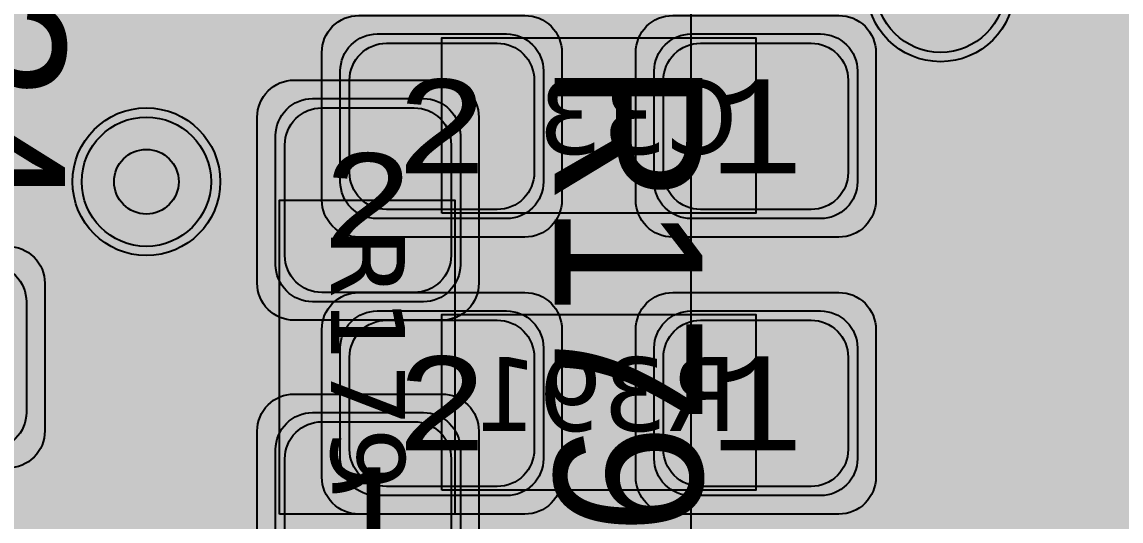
# Model space of a CAD drawing. Extents: x -28 to 199, y -61 to 255.
# Drawn here: x 36.13 to 42.08, y 179.61 to 182.31 of the extents above; entities that cross this region are included whole.
import ezdxf
from ezdxf.enums import TextEntityAlignment as Align

# ---------------------------------------------------------------- set-up
doc = ezdxf.new("R2010")
doc.units = 0
doc.header["$MEASUREMENT"] = 0
for name, color, linetype in [('ASSEMBLY_OUTLINES_BTM', 191, 'CONTINUOUS'), ('ASSEMBLY_OUTLINES_TOP', 102, 'CONTINUOUS'), ('ASSEMBLY_PART_NUMBERS_BTM', 191, 'CONTINUOUS'), ('ASSEMBLY_PART_NUMBERS_TOP', 102, 'CONTINUOUS'), ('ASSEMBLY_REF_DES_BTM', 191, 'CONTINUOUS'), ('ASSEMBLY_REF_DES_TOP', 102, 'CONTINUOUS'), ('DRILL_DRAWING', 21, 'CONTINUOUS'), ('GENERATED_SILKSCREEN_BTM', 255, 'CONTINUOUS'), ('GENERATED_SILKSCREEN_TOP', 140, 'CONTINUOUS'), ('PART_PADS_SMD_BTM', 10, 'CONTINUOUS'), ('PART_PADS_SMD_TOP', 150, 'CONTINUOUS'), ('PIN_NUMBERS_BTM', 8, 'CONTINUOUS'), ('PIN_NUMBERS_TOP', 8, 'CONTINUOUS'), ('PLACEMENT_OUTLINES_BTM', 222, 'CONTINUOUS'), ('PLACEMENT_OUTLINES_TOP', 130, 'CONTINUOUS'), ('PLANE_DATA_LAYER_TOP', 150, 'CONTINUOUS'), ('PLANE_SHAPES_LAYER_2', 230, 'CONTINUOUS'), ('PLANE_SHAPES_LAYER_3', 81, 'CONTINUOUS'), ('PLANE_SHAPES_LAYER_TOP', 150, 'CONTINUOUS'), ('SILKSCREEN_OUTLINES_BTM', 211, 'CONTINUOUS'), ('SILKSCREEN_OUTLINES_TOP', 150, 'CONTINUOUS'), ('SILKSCREEN_REF_DES_TOP', 150, 'CONTINUOUS'), ('SOLDERMASK_PADS_BTM', 12, 'CONTINUOUS'), ('SOLDERMASK_PADS_TOP', 180, 'CONTINUOUS'), ('SOLDERPASTE_PADS_BTM', 12, 'CONTINUOUS'), ('SOLDERPASTE_PADS_TOP', 180, 'CONTINUOUS'), ('TRACES_LAYER_2', 230, 'CONTINUOUS'), ('TRACES_LAYER_BOTTOM', 10, 'CONTINUOUS'), ('TRACES_LAYER_TOP', 150, 'CONTINUOUS'), ('VIA_HOLES_LAYER_2', 30, 'CONTINUOUS'), ('VIA_HOLES_LAYER_3', 30, 'CONTINUOUS'), ('VIA_HOLES_LAYER_BOTTOM', 30, 'CONTINUOUS'), ('VIA_HOLES_LAYER_TOP', 30, 'CONTINUOUS'), ('VIA_PADS_LAYER_2', 230, 'CONTINUOUS'), ('VIA_PADS_LAYER_3', 81, 'CONTINUOUS'), ('VIA_PADS_LAYER_BOTTOM', 10, 'CONTINUOUS'), ('VIA_PADS_LAYER_TOP', 150, 'CONTINUOUS')]:
    doc.layers.add(name, color=color, linetype=linetype)
doc.styles.add('COURIER_NEW', font='COUR.TTF')
doc.styles.add('VERDANA', font='verdana.TTF')
doc.styles.add('VERIBEST_GERBER_0', font='txt')

msp = doc.modelspace()

# ---------------------------------------------------------------- hatches: boundary and pattern name
at = {"layer": 'PLANE_DATA_LAYER_TOP'}
h = msp.add_hatch(color=256, dxfattribs=at)
h.paths.add_polyline_path([(53.295502, 184.673799, -0.1989099556853327), (53.273184, 184.619918), (46.885458, 178.232192, 0.1989122151386168), (46.739011, 177.878639), (46.739011, 168.792422, -0.1989099556853327), (46.716693, 168.738541), (45.542081, 167.563929, -0.1989133663345028), (45.488199, 167.541611), (44.5762, 167.541611, -0.414213562373095), (44.5, 167.617811), (44.5, 170.999992, 0.414213562373095), (44.499992, 171), (44.339198, 171, -0.414213562373095), (44.262998, 171.0762), (44.262998, 171.076201, -0.1989099556853327), (44.285316, 171.130082), (45.580051, 172.424817, 0.1989121882725156), (45.704531, 172.725337), (45.704531, 175.685196, 0.1989121882725156), (45.580051, 175.985716), (39.772318, 181.793449, -0.1989099556853327), (39.75, 181.84733), (39.75, 183.454177, -0.3173928165043385), (39.800684, 183.525978, 0.3173929101342582), (40.1, 183.95), (40.1, 184.6738, -0.414213562373095), (40.1762, 184.75), (40.749992, 184.75, 0.414213562373095), (40.75, 184.750008), (40.75, 194.1738, -0.414213562373095), (40.8262, 194.25), (46.1738, 194.25, -0.414213562373095), (46.25, 194.1738), (46.25, 190.788669, -0.1989099556853327), (46.227682, 190.734788), (44.946447, 189.453553, 0.1989122151386168), (44.8, 189.1), (44.8, 185.753893, -0.1385740107174842), (44.788731, 185.714013, 0.1385725087961723), (44.7, 185.4, 0.9999999999999999), (45.9, 185.4, 0.1385725087961723), (45.811269, 185.714013, -0.1385740107174966), (45.8, 185.753893), (45.8, 188.861331, -0.1989099556853499), (45.822318, 188.915212), (46.119918, 189.212812, -0.6681819935815162), (46.25, 189.158931), (46.25, 184.750008, 0.414213562373095), (46.250008, 184.75), (53.219302, 184.75, -0.414213562373095), (53.295502, 184.6738)], flags=0)
h.paths.add_polyline_path([(47.5, 182, -0.9999999999999999), (49.5, 182, -0.9999999999999999)], flags=0)
at = {"layer": 'PLANE_SHAPES_LAYER_2'}
h = msp.add_hatch(color=256, dxfattribs=at)
h.paths.add_polyline_path([(169.5, 129.25), (149.5, 129.25), (142.25, 122), (142.25, 90.5), (147.5, 90.5), (147.5, 80), (154, 80), (154, 69.25), (131.75, 69.25), (131.75, 73.25), (121.25, 73.25), (121.25, 81), (110.5, 81), (110.5, 125.75), (106.5, 125.75), (106.5, 128.75), (93.5, 128.75), (93.5, 120.25), (91.75, 120.25), (91.75, 121.5), (80, 121.5), (80, 118.25), (73.25, 118.25), (73.25, 124.5), (67.5, 124.5), (67.5, 128), (57.75, 128), (57.75, 120.25), (55.25, 120.25), (55.25, 121.5), (47.5, 121.5), (47.5, 119), (35, 119), (35, 134.75), (32.75, 134.75), (32.75, 159.75), (29.25, 159.75), (29.25, 175.25), (22.5, 175.25), (22.5, 195.25), (17.25, 195.25), (17.25, 198), (22.5, 198), (22.5, 216.5), (40.25, 216.5), (40.25, 235.5), (54.5, 235.5), (54.5, 254), (87.25, 254), (87.25, 236.25), (86.25, 236.25), (86.25, 228.75), (81, 228.75), (81, 218.75), (95.25, 218.75), (95.25, 194.5), (87, 194.5), (87, 172), (131.1, 172), (131.1, 208.75), (115.5, 208.75), (115.5, 213.75), (106.75, 213.75), (106.75, 218.75), (110.25, 222.25), (110.25, 226.25), (142.5, 226.25), (142.5, 221.5), (160.5, 221.5), (160.5, 240.75), (169.5, 240.75)])
h.paths.add_polyline_path([(35.5, 149.5), (41.75, 149.5), (41.75, 152), (39.25, 152), (39.25, 154), (37.75, 154), (37.75, 152), (35.5, 152)], flags=16)
h.paths.add_polyline_path([(37.5, 125.75), (37.5, 128.75), (42.75, 128.75), (42.75, 125.75)], flags=16)
h.paths.add_polyline_path([(52, 127.75), (52, 130.75), (54.25, 130.75), (54.25, 127.75)], flags=16)
h.paths.add_polyline_path([(50.75, 219.5), (50.75, 226.5), (71.75, 226.5), (71.75, 219.5)], flags=16)
h.paths.add_polyline_path([(66.5, 150.75), (66.5, 177.5), (72.25, 177.5), (72.25, 150.75)], flags=16)
h.paths.add_polyline_path([(47.25, 185.25), (73, 185.25), (73, 188.25), (70.25, 188.25), (70.25, 191), (47.25, 191)], flags=16)
h.paths.add_polyline_path([(84.5, 208), (84.5, 212.75), (85, 212.75), (85, 208)], flags=16)
h.paths.add_polyline_path([(61.5, 137.25), (87.75, 137.25), (87.75, 140.5), (84.75, 140.5), (84.75, 143), (61.5, 143)], flags=16)
h.paths.add_polyline_path([(88.75, 127), (88.75, 130), (91, 130), (91, 127)], flags=16)
h.paths.add_polyline_path([(85.5, 130.25), (85.5, 132.5), (91, 132.5), (91, 130.25)], flags=16)
h.paths.add_polyline_path([(108.75, 142.25), (135.75, 142.25), (135.75, 145.75), (132.25, 145.75), (132.25, 149), (108.75, 149)], flags=16)
h.paths.add_polyline_path([(114.25, 126.75), (140.75, 126.75), (140.75, 129.75), (137.25, 129.75), (137.25, 133), (114.25, 133)], flags=16)
h.paths.add_polyline_path([(155.25, 180.25), (166.25, 180.25), (166.25, 186.25), (152.25, 186.25), (152.25, 183), (155.25, 183)], flags=16)
at = {"layer": 'PLANE_SHAPES_LAYER_3'}
h = msp.add_hatch(color=256, dxfattribs=at)
h.paths.add_polyline_path([(169.5, 129.25), (149.5, 129.25), (142.25, 122), (142.25, 90.5), (147.5, 90.5), (147.5, 80), (154, 80), (154, 69.25), (131.75, 69.25), (131.75, 73.25), (121.25, 73.25), (121.25, 81), (110.5, 81), (110.5, 125.75), (106.5, 125.75), (106.5, 128.75), (93.5, 128.75), (93.5, 120.25), (91.75, 120.25), (91.75, 121.5), (80, 121.5), (80, 118.25), (73.25, 118.25), (73.25, 124.5), (67.5, 124.5), (67.5, 127.75), (58.25, 127.75), (58.25, 130.25), (88.75, 130.25), (88.75, 127), (91, 127), (91, 132.5), (55, 132.5), (55, 131.25), (52, 131.25), (52, 127.75), (55, 127.75), (55, 127.25), (57.75, 127.25), (57.75, 120.25), (55.25, 120.25), (55.25, 121.5), (47.5, 121.5), (47.5, 119), (35, 119), (35, 134.75), (32.75, 134.75), (32.75, 159.75), (29.25, 159.75), (29.25, 175.25), (22.5, 175.25), (22.5, 195.25), (17.25, 195.25), (17.25, 198), (22.5, 198), (22.5, 216.5), (40.25, 216.5), (40.25, 235.5), (54.5, 235.5), (54.5, 254), (87.25, 254), (87.25, 236.25), (86.25, 236.25), (86.25, 228.75), (81, 228.75), (81, 218.75), (95.25, 218.75), (95.25, 194.5), (87, 194.5), (87, 172), (131.1, 172), (131.1, 208.75), (115.5, 208.75), (115.5, 213.75), (106.75, 213.75), (106.75, 218.75), (110.25, 222.25), (110.25, 226.25), (142.5, 226.25), (142.5, 221.5), (160.5, 221.5), (160.5, 240.75), (169.5, 240.75)])
h.paths.add_polyline_path([(35.5, 149.5), (41.75, 149.5), (41.75, 152), (39.25, 152), (39.25, 154), (37.75, 154), (37.75, 152), (35.5, 152)], flags=16)
h.paths.add_polyline_path([(37.5, 125.75), (37.5, 128.75), (42.75, 128.75), (42.75, 125.75)], flags=16)
h.paths.add_polyline_path([(50.75, 219.5), (50.75, 226.5), (71.75, 226.5), (71.75, 219.5)], flags=16)
h.paths.add_polyline_path([(66.5, 150.75), (66.5, 177.5), (72.25, 177.5), (72.25, 150.75)], flags=16)
h.paths.add_polyline_path([(47.25, 185.25), (73, 185.25), (73, 188.25), (70.25, 188.25), (70.25, 191), (47.25, 191)], flags=16)
h.paths.add_polyline_path([(84.5, 208), (84.5, 212.75), (85, 212.75), (85, 208)], flags=16)
h.paths.add_polyline_path([(61.5, 137.25), (87.75, 137.25), (87.75, 140.5), (84.75, 140.5), (84.75, 143), (61.5, 143)], flags=16)
h.paths.add_polyline_path([(108.75, 142.25), (135.75, 142.25), (135.75, 145.75), (132.25, 145.75), (132.25, 149), (108.75, 149)], flags=16)
h.paths.add_polyline_path([(114.25, 126.75), (140.75, 126.75), (140.75, 129.75), (137.25, 129.75), (137.25, 133), (114.25, 133)], flags=16)
h.paths.add_polyline_path([(155.25, 180.25), (166.25, 180.25), (166.25, 186.25), (152.25, 186.25), (152.25, 183), (155.25, 183)], flags=16)
at = {"layer": 'PLANE_SHAPES_LAYER_TOP'}
msp.add_hatch(color=256, dxfattribs=at).paths.add_polyline_path([(70.5, 178), (66.25, 178), (66.25, 171), (39.75, 171), (39.75, 184.75), (70.5, 184.75)], flags=0)
at = {"layer": 'VIA_HOLES_LAYER_2'}
h = msp.add_hatch(color=256, dxfattribs=at)
edge = h.paths.add_edge_path()
edge.add_arc((36.8, 181.45), 0.175, 0, 360)
at = {"layer": 'VIA_HOLES_LAYER_3'}
h = msp.add_hatch(color=256, dxfattribs=at)
edge = h.paths.add_edge_path()
edge.add_arc((36.8, 181.45), 0.175, 0, 360)
at = {"layer": 'VIA_HOLES_LAYER_BOTTOM'}
h = msp.add_hatch(color=256, dxfattribs=at)
edge = h.paths.add_edge_path()
edge.add_arc((36.8, 181.45), 0.175, 0, 360)
at = {"layer": 'VIA_HOLES_LAYER_TOP'}
h = msp.add_hatch(color=256, dxfattribs=at)
edge = h.paths.add_edge_path()
edge.add_arc((36.8, 181.45), 0.175, 0, 360)

# ---------------------------------------------------------------- linework, layer by layer
at = {"layer": 'ASSEMBLY_OUTLINES_BTM'}
for points in [[(38.4, 181.28), (38.4, 182.23), (40.1, 182.23), (40.1, 181.28)], [(38.4, 179.78), (38.4, 180.73), (40.1, 180.73), (40.1, 179.78)]]:
    msp.add_lwpolyline(points, close=True, dxfattribs=at)
at = {"layer": 'ASSEMBLY_OUTLINES_TOP'}
msp.add_lwpolyline([(37.52, 179.65), (37.52, 181.35), (38.47, 181.35), (38.47, 179.65)], close=True, dxfattribs=at)
at = {"layer": 'GENERATED_SILKSCREEN_BTM', "const_width": 0.15}
for points in [[(39.542098, 182.230005, 1.22306e-05), (39.542089, 182.229995), (38.957911, 182.229995, 1.22306e-05), (38.957902, 182.230005), (39.542098, 182.230005)], [(39.533844, 181.279995), (38.966156, 181.279995, 1.1642e-05), (38.966164, 181.280005), (39.533836, 181.280005, 1.1642e-05), (39.533844, 181.279995)], [(39.542098, 180.730005, 1.22306e-05), (39.542089, 180.729995), (38.957911, 180.729995, 1.22306e-05), (38.957902, 180.730005), (39.542098, 180.730005)], [(39.533844, 179.779995), (38.966156, 179.779995, 1.1642e-05), (38.966164, 179.780005), (39.533836, 179.780005, 1.1642e-05), (39.533844, 179.779995)]]:
    msp.add_lwpolyline(points, format="xyb", dxfattribs=at)
for points in [[(42.1536, 181.2252), (42.1512, 181.226), (42.1472, 181.2308), (42.0192, 181.41), (42.0192, 180.7092), (42.1592, 180.7092)], [(42.1592, 180.6764), (41.8472, 180.6764), (41.8416, 180.6772), (41.8368, 180.6812), (41.8344, 180.6868), (41.8336, 180.6924), (41.8344, 180.6988), (41.8368, 180.7044), (41.8416, 180.7076), (41.8472, 180.7092), (41.988, 180.7092), (41.988, 181.4604), (41.9888, 181.466), (41.9912, 181.47), (41.9952, 181.4724), (42.0008, 181.4732), (42.0048, 181.474), (42.0088, 181.474), (42.012, 181.4724), (42.0152, 181.4692), (42.1712, 181.25)]]:
    msp.add_lwpolyline(points, dxfattribs=at)
at = {"layer": 'GENERATED_SILKSCREEN_TOP', "const_width": 0.15}
for points in [[(35.7024, 182.2228), (36.136, 181.6908), (36.2296, 181.6908), (36.3304, 181.8156), (36.3304, 182.074), (36.224, 182.2044), (36.2224, 182.21), (36.2232, 182.2148), (36.2256, 182.2204), (36.2304, 182.2236), (36.236, 182.2268), (36.2416, 182.2276), (36.2464, 182.2268), (36.2504, 182.2228), (36.36, 182.0884), (36.3608, 182.0852), (36.3616, 182.0828), (36.3624, 182.082), (36.3632, 182.0788), (36.3632, 181.8092), (36.3624, 181.806), (36.3624, 181.8052), (36.3616, 181.8044), (36.3608, 181.802), (36.36, 181.7988)], [(36.36, 181.7988), (36.2504, 181.6644), (36.2464, 181.662), (36.2432, 181.6612), (36.2408, 181.6596), (36.2376, 181.6588), (36.128, 181.6588), (36.1256, 181.6596), (36.12, 181.6612), (36.116, 181.662), (36.1144, 181.6644), (35.6816, 182.1972)], [(39.5092, 181.4252), (39.5108, 181.4228), (39.5148, 181.422), (39.5188, 181.4196), (39.5228, 181.4196), (39.6876, 181.4196), (39.6916, 181.4196), (39.694, 181.422), (39.6964, 181.422), (39.6972, 181.4228), (39.698, 181.4236), (39.7004, 181.4252), (39.81, 181.5612), (39.8116, 181.5652), (39.8124, 181.5676), (39.8132, 181.5716), (39.8132, 181.9748), (39.8116, 181.982), (39.8076, 181.986), (39.8036, 181.9908), (39.7972, 181.9924), (39.0292, 181.9924), (39.0228, 181.9908), (39.0188, 181.9868), (39.0164, 181.982), (39.0156, 181.9764), (39.0164, 181.97), (39.0188, 181.9644), (39.0228, 181.9604), (39.0292, 181.9588), (39.3972, 181.9588), (39.3972, 181.5828), (39.0244, 181.4516), (39.0188, 181.4484), (39.0156, 181.4428), (39.0148, 181.4364), (39.0164, 181.4316), (39.0196, 181.4268), (39.0236, 181.4228), (39.0284, 181.4204), (39.0348, 181.422), (39.4076, 181.5532), (39.5092, 181.4252)], [(39.7804, 181.9588), (39.7804, 181.5756), (39.6796, 181.4516), (39.5308, 181.4516), (39.4292, 181.5756), (39.4292, 181.9588), (39.7804, 181.9588)], [(35.8552, 180.9564), (36.3248, 180.9564), (36.3288, 180.9572), (36.332, 180.9588), (36.3352, 180.9628), (36.3376, 180.9668), (36.3392, 180.9716), (36.34, 180.9764), (36.3392, 180.9804), (36.336, 180.9844), (35.8504, 181.47)], [(35.8552, 181.4188), (36.284, 180.9884), (35.8552, 180.9884), (35.8552, 181.4188)], [(39.046, 181.1204), (39.0452, 181.1268), (39.0412, 181.13), (39.0356, 181.1324), (39.0292, 181.1332), (39.0236, 181.1324), (39.018, 181.13), (39.014, 181.1268), (39.0132, 181.1204), (39.0132, 180.8084), (39.014, 180.8028), (39.018, 180.798), (39.0236, 180.7956), (39.0292, 180.7948), (39.0356, 180.7956), (39.0412, 180.798), (39.0452, 180.8028), (39.046, 180.8084), (39.046, 180.9492), (39.7972, 180.9492), (39.8028, 180.95), (39.8068, 180.9524), (39.8092, 180.9564), (39.81, 180.962), (39.8108, 180.966), (39.8108, 180.97), (39.8092, 180.9732), (39.806, 180.9764), (39.5868, 181.1324), (39.5812, 181.1348), (39.5764, 181.1348), (39.5708, 181.1324), (39.5668, 181.1284), (39.5636, 181.1236), (39.562, 181.118), (39.5636, 181.1124), (39.5676, 181.1084), (39.7468, 180.9804), (39.046, 180.9804), (39.046, 181.1204)], [(39.0372, 180.3972), (39.0316, 180.3988), (39.026, 180.398), (39.0212, 180.394), (39.018, 180.39), (39.0164, 180.3844), (39.0156, 180.3788), (39.018, 180.374), (39.022, 180.37), (39.7892, 179.9388), (39.7932, 179.9372), (39.7964, 179.9372), (39.7996, 179.9372), (39.8028, 179.9388), (39.8076, 179.9412), (39.8108, 179.9444), (39.8124, 179.9484), (39.8132, 179.9524), (39.8132, 180.4924), (39.8116, 180.498), (39.8076, 180.502), (39.8028, 180.5052), (39.7964, 180.506), (39.7908, 180.5052), (39.7852, 180.502), (39.7812, 180.498), (39.7804, 180.4924), (39.7804, 179.9796), (39.0372, 180.3972)], [(39.0164, 179.61), (39.126, 179.7444), (39.13, 179.7484), (39.1348, 179.7492), (39.1404, 179.7484), (39.146, 179.7452), (39.1508, 179.742), (39.1532, 179.7364), (39.154, 179.7316), (39.1524, 179.726), (39.046, 179.5956), (39.046, 179.3372)], [(39.3428, 179.3308), (39.3428, 179.6004), (39.3428, 179.6036), (39.3452, 179.6084), (39.346, 179.61), (39.4548, 179.7444), (39.4556, 179.746), (39.4572, 179.7476), (39.4596, 179.7492), (39.4652, 179.7508), (39.4684, 179.7516), (39.6876, 179.7516), (39.6916, 179.7508), (39.6948, 179.7492), (39.6972, 179.7476), (39.698, 179.746), (39.7004, 179.7444), (39.81, 179.61), (39.8108, 179.6068), (39.8116, 179.6044), (39.8124, 179.6036), (39.8132, 179.6004), (39.8132, 179.3308)], [(39.6796, 179.7188), (39.4764, 179.7188), (39.3748, 179.5956), (39.3748, 179.3372), (39.4764, 179.2124), (39.6796, 179.2124), (39.7804, 179.3372), (39.7804, 179.5956), (39.6796, 179.7188)], [(39.0132, 179.3308), (39.0132, 179.6004), (39.014, 179.6036), (39.0148, 179.6068), (39.0164, 179.61)]]:
    msp.add_lwpolyline(points, dxfattribs=at)
for points in [[(37.520005, 180.207911, 1.22306e-05), (37.519995, 180.207902), (37.519995, 180.792098, 1.22306e-05), (37.520005, 180.792089), (37.520005, 180.207911)], [(38.470005, 180.216156, 1.1642e-05), (38.469995, 180.216164), (38.469995, 180.783836, 1.1642e-05), (38.470005, 180.783844), (38.470005, 180.216156)]]:
    msp.add_lwpolyline(points, format="xyb", dxfattribs=at)
at = {"layer": 'PART_PADS_SMD_BTM'}
for points in [[(38.95, 181.45, -0.4142135624), (38.75, 181.25), (38.05, 181.25, -0.4142135624), (37.85, 181.45), (37.85, 182.05, -0.4142135624), (38.05, 182.25), (38.75, 182.25, -0.4142135624), (38.95, 182.05)], [(40.65, 181.45, -0.4142135624), (40.45, 181.25), (39.75, 181.25, -0.4142135624), (39.55, 181.45), (39.55, 182.05, -0.4142135624), (39.75, 182.25), (40.45, 182.25, -0.4142135624), (40.65, 182.05)], [(35.05, 180.8, -0.4142135624), (35.25, 181), (35.95, 181, -0.4142135624), (36.15, 180.8), (36.15, 180.2, -0.4142135624), (35.95, 180), (35.25, 180, -0.4142135624), (35.05, 180.2)], [(38.95, 179.95, -0.4142135624), (38.75, 179.75), (38.05, 179.75, -0.4142135624), (37.85, 179.95), (37.85, 180.55, -0.4142135624), (38.05, 180.75), (38.75, 180.75, -0.4142135624), (38.95, 180.55)], [(40.65, 179.95, -0.4142135624), (40.45, 179.75), (39.75, 179.75, -0.4142135624), (39.55, 179.95), (39.55, 180.55, -0.4142135624), (39.75, 180.75), (40.45, 180.75, -0.4142135624), (40.65, 180.55)]]:
    msp.add_lwpolyline(points, format="xyb", close=True, dxfattribs=at)
at = {"layer": 'PART_PADS_SMD_TOP'}
for points in [[(37.7, 180.8, -0.4142135624), (37.5, 181), (37.5, 181.7, -0.4142135624), (37.7, 181.9), (38.3, 181.9, -0.4142135624), (38.5, 181.7), (38.5, 181, -0.4142135624), (38.3, 180.8)], [(37.7, 179.1, -0.4142135624), (37.5, 179.3), (37.5, 180, -0.4142135624), (37.7, 180.2), (38.3, 180.2, -0.4142135624), (38.5, 180), (38.5, 179.3, -0.4142135624), (38.3, 179.1)]]:
    msp.add_lwpolyline(points, format="xyb", close=True, dxfattribs=at)
at = {"layer": 'PLACEMENT_OUTLINES_BTM'}
for points in [[(38.4, 181.28), (38.4, 182.23), (40.1, 182.23), (40.1, 181.28)], [(38.4, 179.78), (38.4, 180.73), (40.1, 180.73), (40.1, 179.78)]]:
    msp.add_lwpolyline(points, close=True, dxfattribs=at)
at = {"layer": 'PLACEMENT_OUTLINES_TOP'}
msp.add_lwpolyline([(37.52, 179.65), (37.52, 181.35), (38.47, 181.35), (38.47, 179.65)], close=True, dxfattribs=at)
at = {"layer": 'PLANE_SHAPES_LAYER_TOP'}
msp.add_lwpolyline([(70.5, 178), (66.25, 178), (66.25, 171), (39.75, 171), (39.75, 184.75), (70.5, 184.75)], close=True, dxfattribs=at)
at = {"layer": 'SILKSCREEN_OUTLINES_BTM'}
for points in [[(38.4, 181.28), (38.4, 182.23), (40.1, 182.23), (40.1, 181.28)], [(38.4, 179.78), (38.4, 180.73), (40.1, 180.73), (40.1, 179.78)]]:
    msp.add_lwpolyline(points, close=True, dxfattribs=at)
at = {"layer": 'SILKSCREEN_OUTLINES_TOP'}
msp.add_lwpolyline([(37.52, 179.65), (37.52, 181.35), (38.47, 181.35), (38.47, 179.65)], close=True, dxfattribs=at)
at = {"layer": 'SOLDERMASK_PADS_BTM'}
for points in [[(39.05, 181.35, -0.4142135624), (38.85, 181.15), (37.95, 181.15, -0.4142135624), (37.75, 181.35), (37.75, 182.15, -0.4142135624), (37.95, 182.35), (38.85, 182.35, -0.4142135624), (39.05, 182.15)], [(40.75, 181.35, -0.4142135624), (40.55, 181.15), (39.65, 181.15, -0.4142135624), (39.45, 181.35), (39.45, 182.15, -0.4142135624), (39.65, 182.35), (40.55, 182.35, -0.4142135624), (40.75, 182.15)], [(34.95, 180.9, -0.4142135624), (35.15, 181.1), (36.05, 181.1, -0.4142135624), (36.25, 180.9), (36.25, 180.1, -0.4142135624), (36.05, 179.9), (35.15, 179.9, -0.4142135624), (34.95, 180.1)], [(39.05, 179.85, -0.4142135624), (38.85, 179.65), (37.95, 179.65, -0.4142135624), (37.75, 179.85), (37.75, 180.65, -0.4142135624), (37.95, 180.85), (38.85, 180.85, -0.4142135624), (39.05, 180.65)], [(40.75, 179.85, -0.4142135624), (40.55, 179.65), (39.65, 179.65, -0.4142135624), (39.45, 179.85), (39.45, 180.65, -0.4142135624), (39.65, 180.85), (40.55, 180.85, -0.4142135624), (40.75, 180.65)]]:
    msp.add_lwpolyline(points, format="xyb", close=True, dxfattribs=at)
at = {"layer": 'SOLDERMASK_PADS_TOP'}
for points in [[(37.6, 180.7, -0.4142135624), (37.4, 180.9), (37.4, 181.8, -0.4142135624), (37.6, 182), (38.4, 182, -0.4142135624), (38.6, 181.8), (38.6, 180.9, -0.4142135624), (38.4, 180.7)], [(37.6, 179, -0.4142135624), (37.4, 179.2), (37.4, 180.1, -0.4142135624), (37.6, 180.3), (38.4, 180.3, -0.4142135624), (38.6, 180.1), (38.6, 179.2, -0.4142135624), (38.4, 179)]]:
    msp.add_lwpolyline(points, format="xyb", close=True, dxfattribs=at)
at = {"layer": 'SOLDERPASTE_PADS_BTM'}
for points in [[(38.9, 181.5, -0.4142135624), (38.7, 181.3), (38.1, 181.3, -0.4142135624), (37.9, 181.5), (37.9, 182, -0.4142135624), (38.1, 182.2), (38.7, 182.2, -0.4142135624), (38.9, 182)], [(40.6, 181.5, -0.4142135624), (40.4, 181.3), (39.8, 181.3, -0.4142135624), (39.6, 181.5), (39.6, 182, -0.4142135624), (39.8, 182.2), (40.4, 182.2, -0.4142135624), (40.6, 182)], [(38.9, 180, -0.4142135624), (38.7, 179.8), (38.1, 179.8, -0.4142135624), (37.9, 180), (37.9, 180.5, -0.4142135624), (38.1, 180.7), (38.7, 180.7, -0.4142135624), (38.9, 180.5)], [(40.6, 180, -0.4142135624), (40.4, 179.8), (39.8, 179.8, -0.4142135624), (39.6, 180), (39.6, 180.5, -0.4142135624), (39.8, 180.7), (40.4, 180.7, -0.4142135624), (40.6, 180.5)]]:
    msp.add_lwpolyline(points, format="xyb", close=True, dxfattribs=at)
at = {"layer": 'SOLDERPASTE_PADS_TOP'}
for points in [[(37.75, 180.85, -0.4142135624), (37.55, 181.05), (37.55, 181.65, -0.4142135624), (37.75, 181.85), (38.25, 181.85, -0.4142135624), (38.45, 181.65), (38.45, 181.05, -0.4142135624), (38.25, 180.85)], [(37.75, 179.15, -0.4142135624), (37.55, 179.35), (37.55, 179.95, -0.4142135624), (37.75, 180.15), (38.25, 180.15, -0.4142135624), (38.45, 179.95), (38.45, 179.35, -0.4142135624), (38.25, 179.15)]]:
    msp.add_lwpolyline(points, format="xyb", close=True, dxfattribs=at)
at = {"layer": 'TRACES_LAYER_2', "const_width": 0.35}
for points in [[(39, 157.75), (39, 164.278948), (39.977084, 165.256032), (39.977084, 195.954471), (60.237, 216.214387), (76.851201, 216.214387), (80.742914, 220.1061), (91.363492, 220.1061), (91.940199, 220.682807), (101.119002, 220.682807), (104.461707, 224.025512), (105.460006, 224.025512), (107.101084, 225.66659), (107.101084, 228.559662), (109.375, 230.833578), (109.375, 237.875), (108.5, 238.75)], [(108.5, 236.75), (108.5, 230.833578), (106.588042, 228.92162), (106.588042, 225.860655), (105.279387, 224.552), (104.281088, 224.552), (100.911895, 221.182807), (91.457807, 221.182807), (90.977327, 220.702327), (80.533007, 220.702327), (76.721293, 216.890613), (60.206119, 216.890613), (39.477084, 196.161578), (39.477084, 165.651779), (37.478919, 163.653614), (37.478919, 157.997487), (37.231432, 157.75), (36.75, 157.75)], [(37.7, 196.3), (37.7, 195.575), (38.958012, 194.316988), (38.958012, 167.18775), (36.5, 164.729738), (36.5, 163.7)]]:
    msp.add_lwpolyline(points, dxfattribs=at)
at = {"layer": 'TRACES_LAYER_BOTTOM'}
for points, const_width in [([(45.3, 185.4), (45.3, 183.025864), (42.524136, 180.25), (40.1, 180.25)], 0.5), ([(38.4, 183.25), (38.4, 181.75)], 0.35), ([(40.1, 181.75), (40.15, 181.75), (40.9, 182.5)], 0.35), ([(38.4, 181.75), (38.4, 180.25)], 0.35), ([(40.1, 180.25), (40.1, 179.457591), (39.795969, 179.15356), (37.8826, 179.15356), (36.8, 180.23616), (36.8, 181.45)], 0.35)]:
    msp.add_lwpolyline(points, dxfattribs=dict(at, const_width=const_width))
at = {"layer": 'TRACES_LAYER_TOP', "const_width": 0.35}
for points in [[(38, 181.35), (38, 181.4), (37.328768, 182.071232), (37.328768, 182.321232), (35.420714, 184.229286), (35.420714, 189.692035), (35.697172, 189.968493), (37.290084, 189.968493), (37.358577, 189.9), (37.900002, 189.9)], [(42.8, 170.3), (43.277298, 170.777298), (43.331492, 170.777298), (45.279531, 172.725337), (45.279531, 175.685196), (37.713516, 183.251211), (37.713516, 184.5), (37.3, 184.5)], [(34.75, 181.4), (35.825, 181.4), (35.875, 181.45), (36.8, 181.45)], [(38, 179.65), (35.752199, 179.65), (35.25, 179.147801), (35.25, 177.6)]]:
    msp.add_lwpolyline(points, dxfattribs=at)
at = {"layer": 'VIA_HOLES_LAYER_2'}
msp.add_circle((36.8, 181.45), 0.175, dxfattribs=at)
at = {"layer": 'VIA_HOLES_LAYER_3'}
msp.add_circle((36.8, 181.45), 0.175, dxfattribs=at)
at = {"layer": 'VIA_HOLES_LAYER_BOTTOM'}
msp.add_circle((36.8, 181.45), 0.175, dxfattribs=at)
at = {"layer": 'VIA_HOLES_LAYER_TOP'}
msp.add_circle((36.8, 181.45), 0.175, dxfattribs=at)
at = {"layer": 'VIA_PADS_LAYER_2'}
for centre in [(41.1, 182.5), (36.8, 181.45)]:
    msp.add_circle(centre, 0.4, dxfattribs=at)
at = {"layer": 'VIA_PADS_LAYER_3'}
for centre in [(41.1, 182.5), (36.8, 181.45)]:
    msp.add_circle(centre, 0.4, dxfattribs=at)
at = {"layer": 'VIA_PADS_LAYER_BOTTOM'}
for centre in [(41.1, 182.5), (36.8, 181.45)]:
    msp.add_circle(centre, 0.35, dxfattribs=at)
at = {"layer": 'VIA_PADS_LAYER_TOP'}
for centre in [(41.1, 182.5), (36.8, 181.45)]:
    msp.add_circle(centre, 0.35, dxfattribs=at)

# ---------------------------------------------------------------- texts
at = {"layer": 'ASSEMBLY_PART_NUMBERS_BTM', "style": 'VERIBEST_GERBER_0', "text_generation_flag": 2}
for s, p in [('CL10B104KB8SFNC', (34.96, 207.5)), ('GRM32DR71E106KA12L', (40.54, 202.5)), ('ERJ-3EKF1022V', (35.96, 193))]:
    msp.add_text(s, height=2.032, rotation=90, dxfattribs=at).set_placement(p, align=Align.TOP_LEFT)
for s, p in [('ERJ-3EKF1022V', (39.25, 183.71)), ('TP-1_OSC_OSC', (55, 183.04)), ('TP-1_OSC_OSC', (57.25, 183.04)), ('TP-1_OSC_OSC', (59.25, 183.04)), ('TP-1_OSC_OSC', (61.5, 183.04)), ('CL10B104KB8SFNC', (39.25, 182.21)), ('ERJ-3EKF2052V', (39.25, 180.71))]:
    msp.add_text(s, height=2.032, dxfattribs=at).set_placement(p, align=Align.TOP_LEFT)
at = {"layer": 'ASSEMBLY_PART_NUMBERS_TOP', "style": 'VERIBEST_GERBER_0'}
for s, p in [('CRCW12101R30FKEA', (41.21, 200)), ('MMZ1608A182B', (36.96, 192.5)), ('ERJ-3EKF10R0V', (42.04, 189)), ('ERJ-3EKF1022V', (37.29, 182.25)), ('ERJ-3EKF10R0V', (40.54, 180.5))]:
    msp.add_text(s, height=2.032, rotation=270, dxfattribs=at).set_placement(p, align=Align.TOP_LEFT)
for s, p in [('TLV3701QDBVRG4Q1', (32.75, 183.96)), ('CL21B106KOQNNNE', (38.25, 181.96))]:
    msp.add_text(s, height=2.032, dxfattribs=at).set_placement(p, align=Align.TOP_LEFT)
at = {"layer": 'ASSEMBLY_REF_DES_BTM', "style": 'VERDANA', "text_generation_flag": 2}
for s, p in [('C33', (40, 182)), ('R391', (40, 180.5))]:
    msp.add_text(s, height=0.4, dxfattribs=at).set_placement(p, align=Align.TOP_LEFT)
at = {"layer": 'ASSEMBLY_REF_DES_TOP', "style": 'VERDANA'}
msp.add_text('R179', height=0.4, rotation=270, dxfattribs=at).set_placement((38.2, 181.2), align=Align.TOP_LEFT)
at = {"layer": 'DRILL_DRAWING', "style": 'VERIBEST_GERBER_0'}
for p in [(41.1, 182.5), (36.8, 181.45), (36.8, 178.7)]:
    msp.add_text('A', height=2, dxfattribs=at).set_placement(p, align=Align.MIDDLE_CENTER)
at = {"layer": 'PIN_NUMBERS_BTM', "style": 'COURIER_NEW'}
for s, p in [('2', (38.4, 181.75)), ('1', (40.1, 181.75)), ('2', (38, 181.35)), ('2', (38.4, 180.25)), ('1', (40.1, 180.25)), ('1', (38, 179.65))]:
    msp.add_text(s, height=0.508, dxfattribs=at).set_placement(p, align=Align.MIDDLE_CENTER)
at = {"layer": 'PIN_NUMBERS_TOP', "style": 'COURIER_NEW'}
for s, p in [('2', (38.4, 181.75)), ('1', (40.1, 181.75)), ('2', (38, 181.35)), ('2', (38.4, 180.25)), ('1', (40.1, 180.25)), ('1', (38, 179.65))]:
    msp.add_text(s, height=0.508, dxfattribs=at).set_placement(p, align=Align.MIDDLE_CENTER)
at = {"layer": 'SILKSCREEN_REF_DES_TOP', "style": 'VERIBEST_GERBER_0'}
for s, p in [('R324', (36.36, 183.85)), ('R179', (39.81, 182.1))]:
    msp.add_text(s, height=0.8, rotation=270, dxfattribs=at).set_placement(p, align=Align.TOP_LEFT)

doc.saveas('drawing.dxf')
